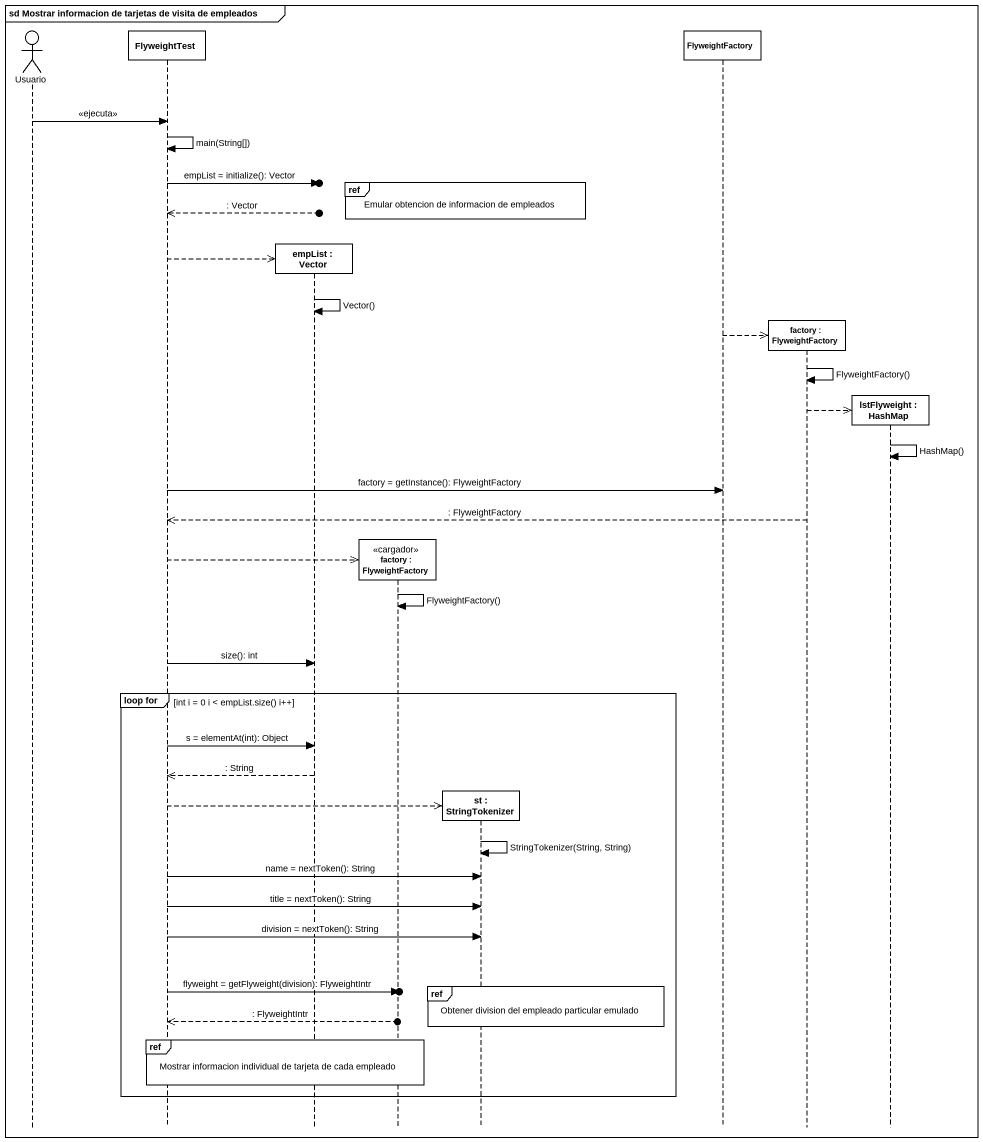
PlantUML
@startuml
mainframe sd Mostrar informacion de tarjetas de visita de empleados
hide footbox
actor Usuario
participant FlyweightTest
participant "empList : Vector" as empList
participant "factory : FlyweightFactory" as factory <<cargador>>
participant "st : StringTokenizer" as st
participant FlyweightFactory
participant "factory : FlyweightFactory" as factory_2
participant "lstFlyweight : HashMap" as lstFlyweight

Usuario -> FlyweightTest : <<ejecuta>>
FlyweightTest -> FlyweightTest : main(String[])
ref over factory, st : Emular obtencion de informacion de empleados
FlyweightTest ->o] : empList = initialize(): Vector
FlyweightTest <<--o] : : Vector
FlyweightTest -->> empList **
empList -> empList : Vector()
FlyweightFactory -->> factory_2 **
factory_2 -> factory_2 : FlyweightFactory()
factory_2 -->> lstFlyweight **
lstFlyweight -> lstFlyweight : HashMap()
FlyweightTest -> FlyweightFactory : factory = getInstance(): FlyweightFactory
factory_2 -->> FlyweightTest : : FlyweightFactory
FlyweightTest -->> factory **
factory -> factory : FlyweightFactory()
FlyweightTest -> empList : size(): int
group loop for [int i = 0 i < empList.size() i++]
  FlyweightTest -> empList : s = elementAt(int): Object
  empList -->> FlyweightTest : : String
  FlyweightTest -->> st **
  st -> st : StringTokenizer(String, String)
  FlyweightTest -> st : name = nextToken(): String
  FlyweightTest -> st : title = nextToken(): String
  FlyweightTest -> st : division = nextToken(): String
  ref over st : Obtener division del empleado particular emulado
  FlyweightTest ->o] : flyweight = getFlyweight(division): FlyweightIntr
  FlyweightTest <<--o] : : FlyweightIntr
  ref over FlyweightTest, empList, factory : Mostrar informacion individual de tarjeta de cada empleado
end
@enduml
